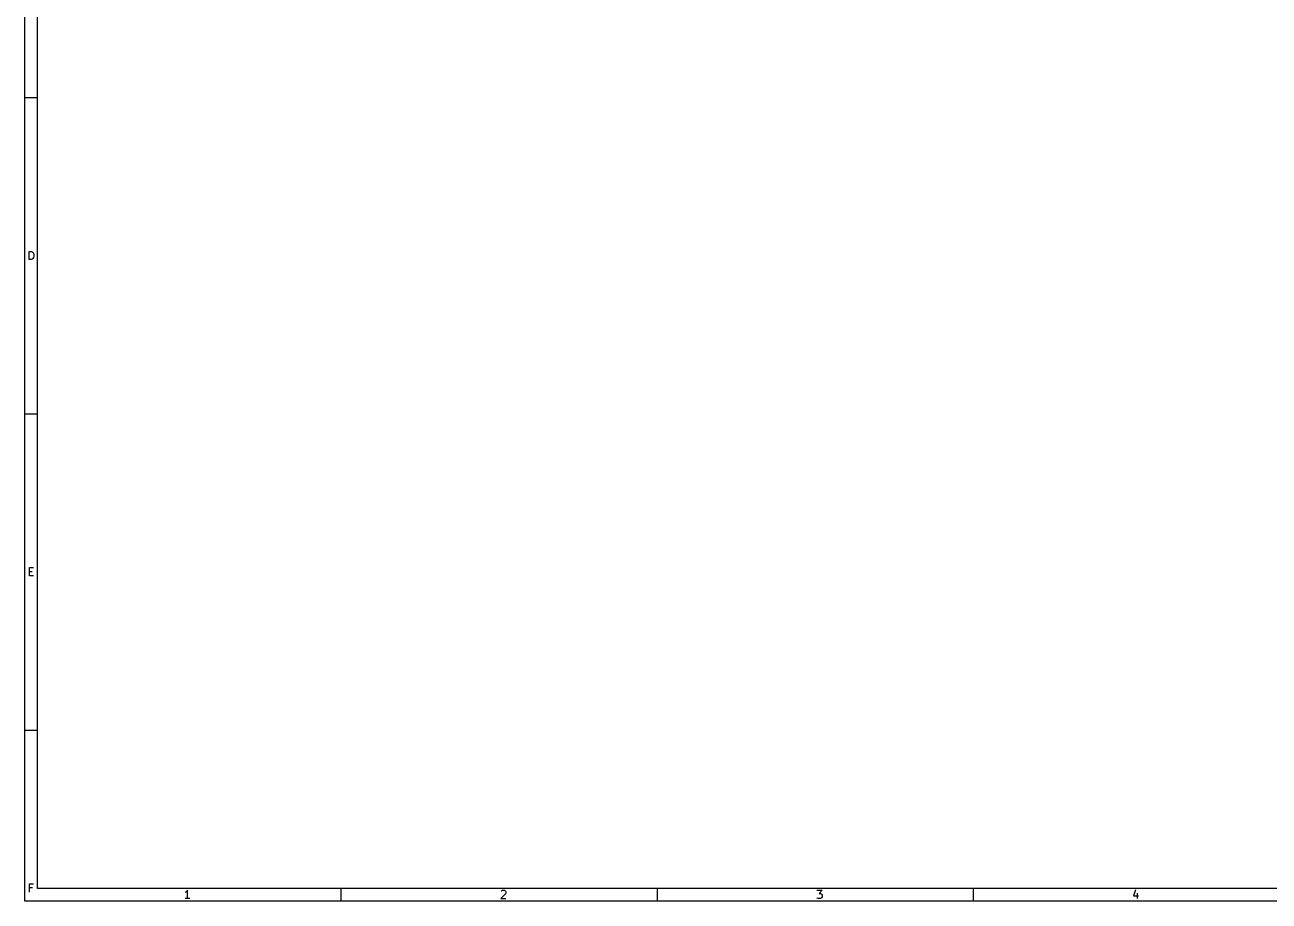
# Model space of a CAD drawing. Extents: x 10 to 410, y -287 to -10.
# Drawn here: x 10 to 206.8, y -287 to -148.5 of the extents above; entities that cross this region are included whole.
import ezdxf

# ---------------------------------------------------------------- set-up
doc = ezdxf.new("R2010")
doc.units = 0
doc.layers.add('BLACK', color=7, linetype='CONTINUOUS')

msp = doc.modelspace()

# ---------------------------------------------------------------- linework, layer by layer
at = {"layer": 'BLACK', "linetype": 'CONTINUOUS'}
for p, q in [((10, -287.0022), (10, -10)), ((12, -285.0022), (12, -12)), ((10, -160), (12, -160)), ((10.659523, -185.593604), (10.659523, -184.293604)), ((10.659523, -184.293604), (10.969047, -184.293604)), ((10.969047, -184.293604), (11.154761, -184.355509)), ((11.154761, -184.355509), (11.278571, -184.479319)), ((11.278571, -184.479319), (11.340476, -184.603128)), ((11.340476, -184.603128), (11.40238, -184.850747)), ((11.40238, -184.850747), (11.40238, -185.036461)), ((10.969047, -185.593604), (10.659523, -185.593604)), ((11.154761, -185.5317), (10.969047, -185.593604)), ((11.278571, -185.40789), (11.154761, -185.5317)), ((11.340476, -185.28408), (11.278571, -185.40789)), ((11.40238, -185.036461), (11.340476, -185.28408)), ((10, -210), (12, -210)), ((10.721428, -235.593604), (10.721428, -234.293604)), ((10.721428, -234.293604), (11.340476, -234.293604)), ((10.721428, -234.912652), (11.154762, -234.912652)), ((11.340476, -235.593604), (10.721428, -235.593604)), ((10, -260), (12, -260)), ((10.75238, -285.593604), (10.75238, -284.293604)), ((10.75238, -284.293604), (11.371428, -284.293604)), ((11.185714, -284.912652), (10.75238, -284.912652)), ((407.989, -285.0022), (12, -285.0022)), ((35.717731, -285.295804), (35.593922, -285.481519)), ((35.717731, -286.595804), (35.717731, -285.295804)), ((60, -285.0022), (60, -287.0022)), ((85.346303, -285.419614), (85.408207, -285.357709)), ((85.408207, -285.357709), (85.532017, -285.295804)), ((85.532017, -285.295804), (85.841541, -285.295804)), ((85.841541, -285.295804), (85.96535, -285.357709)), ((85.96535, -285.357709), (86.027255, -285.419614)), ((110, -285.0022), (110, -287.0022)), ((135.284398, -285.295804), (136.08916, -285.295804)), ((136.08916, -285.295804), (135.655826, -285.791042)), ((160, -285.0022), (160, -287.0022)), ((185.655826, -285.2339), (185.346303, -286.162471)), ((409.989, -287.0022), (10, -287.0022)), ((35.470112, -285.605328), (35.346303, -285.667233)), ((36.08916, -286.595804), (35.346303, -286.595804)), ((35.593922, -285.481519), (35.470112, -285.605328)), ((86.027255, -285.852947), (85.284398, -286.595804)), ((85.284398, -286.595804), (86.08916, -286.595804)), ((86.027255, -285.419614), (86.08916, -285.543423)), ((86.08916, -285.667233), (86.027255, -285.852947)), ((86.08916, -285.543423), (86.08916, -285.667233)), ((135.346303, -286.5339), (135.284398, -286.471995)), ((135.470112, -286.595804), (135.346303, -286.5339)), ((135.841541, -286.595804), (135.470112, -286.595804)), ((135.655826, -285.791042), (135.841541, -285.791042)), ((135.841541, -285.791042), (135.96535, -285.852947)), ((135.96535, -286.5339), (135.841541, -286.595804)), ((135.96535, -285.852947), (136.027255, -285.914852)), ((136.027255, -286.471995), (135.96535, -286.5339)), ((136.027255, -285.914852), (136.08916, -286.038661)), ((136.08916, -286.348185), (136.027255, -286.471995)), ((136.08916, -286.038661), (136.08916, -286.348185)), ((185.346303, -286.162471), (186.151064, -286.162471)), ((185.96535, -285.729138), (185.96535, -286.595804))]:
    msp.add_line(p, q, dxfattribs=at)

doc.saveas('drawing.dxf')
